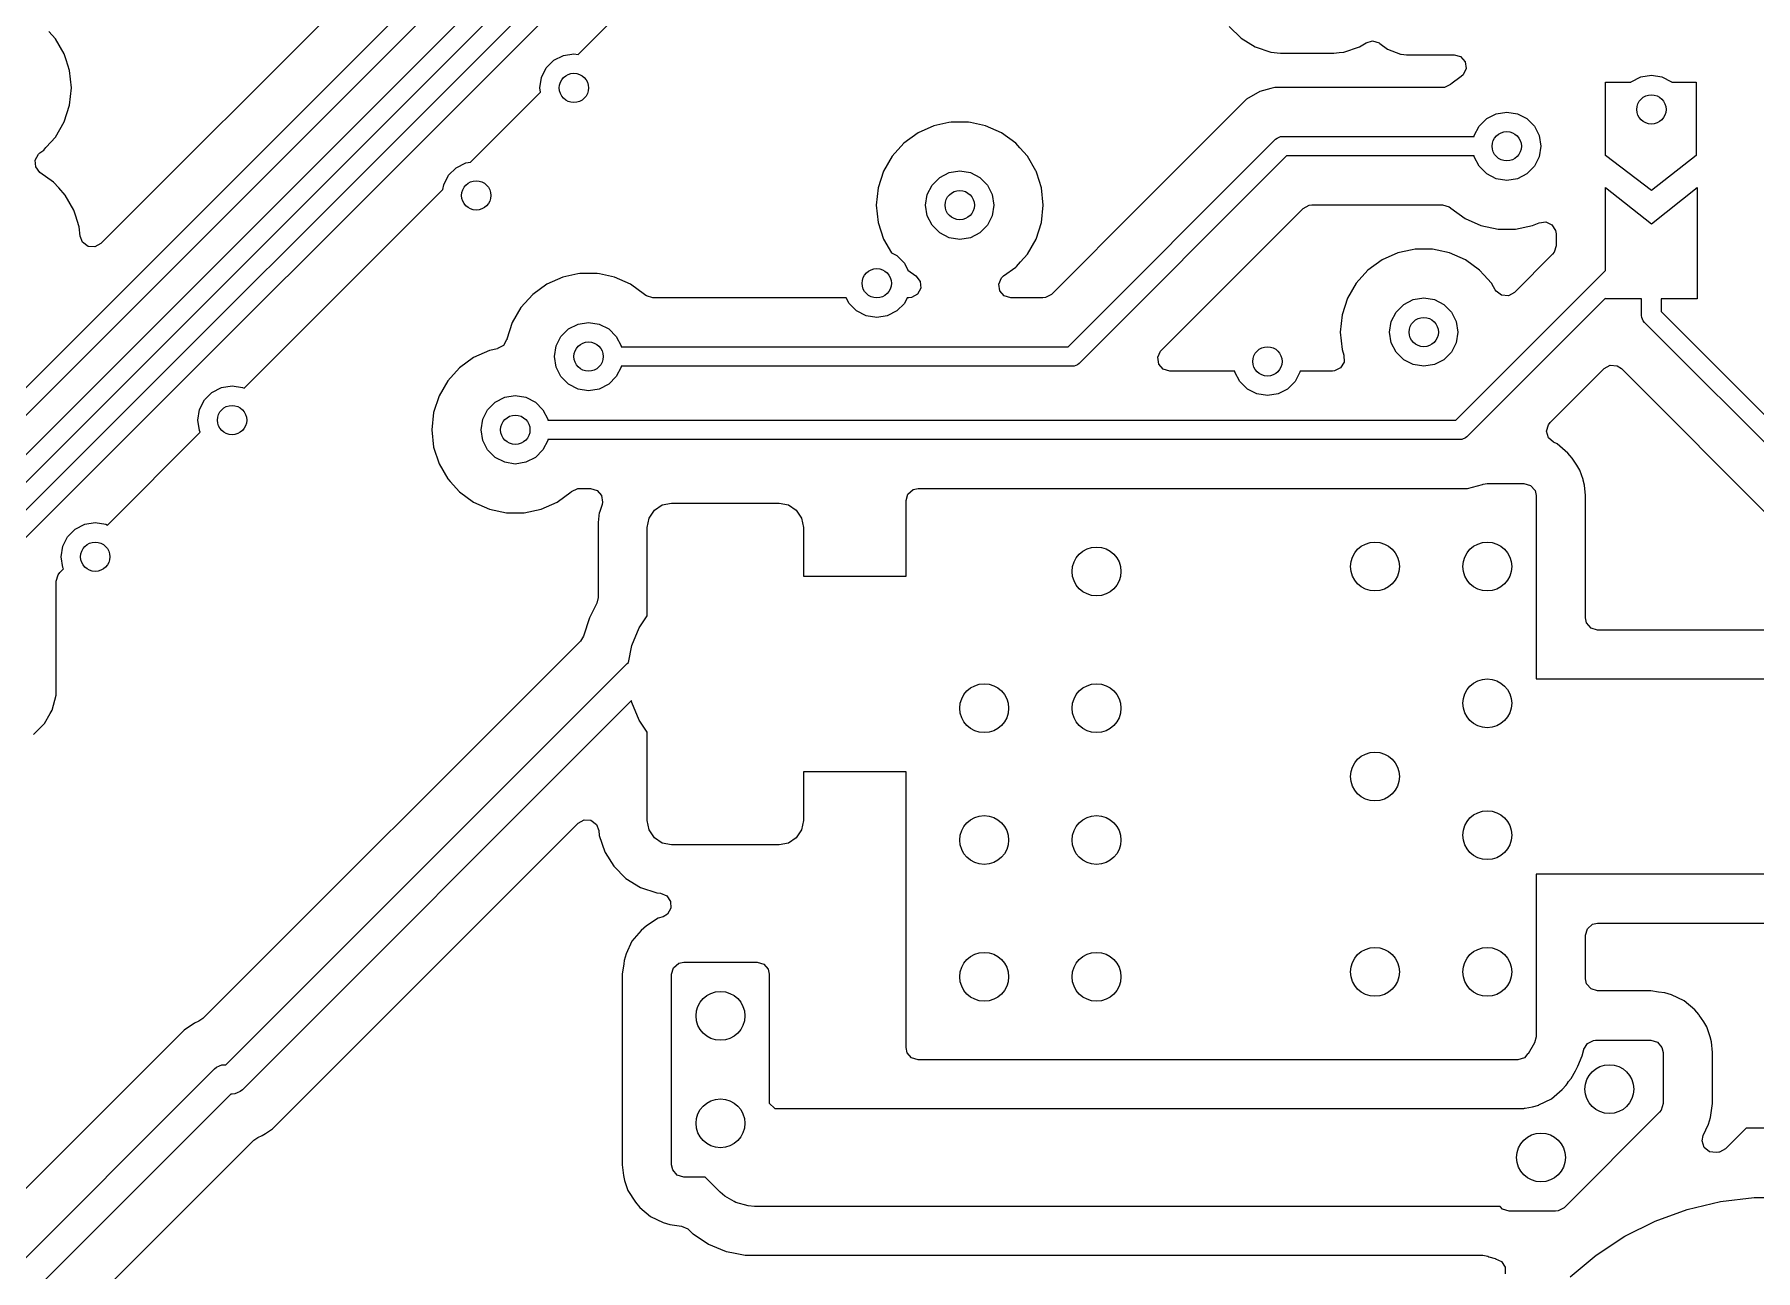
# Model space of a CAD drawing. Extents: x 70 to 224, y -154 to -54.
# Drawn here: x 113.28 to 130.9, y -141.51 to -128.85 of the extents above; entities that cross this region are included whole.
import ezdxf

# ---------------------------------------------------------------- set-up
doc = ezdxf.new("R2010")
doc.units = 0
doc.layers.add('BLACK', color=7, linetype='CONTINUOUS')

msp = doc.modelspace()

# ---------------------------------------------------------------- linework, layer by layer
at = {"layer": 'BLACK', "linetype": 'CONTINUOUS'}
for p, q in [((120.869478, -124.081286), (113.957613, -130.99315)), ((111.583578, -134.075), (121.279289, -124.379289)), ((121.391422, -124.55), (111.695711, -134.245711)), ((112.429289, -133.913603), (121.329289, -125.013604)), ((121.470711, -125.155026), (112.6, -134.025736)), ((112.829289, -134.079289), (121.72929, -125.179289)), ((121.841421, -125.35), (113, -134.191421)), ((118.842503, -129.056731), (119.55, -128.349235)), ((125.509392, -128.770306), (125.629315, -128.890229)), ((113.491859, -128.897335), (113.425192, -128.823294)), ((113.581249, -129.052164), (113.491859, -128.897335)), ((125.629315, -128.890229), (125.629319, -128.890232)), ((125.629319, -128.890232), (125.773654, -128.97926)), ((126.841057, -128.979265), (126.909262, -128.937195)), ((126.909262, -128.937195), (126.976651, -128.918754)), ((126.976651, -128.918754), (127.043315, -128.939675)), ((127.043315, -128.939675), (127.048669, -128.943467)), ((127.048669, -128.943467), (127.12807, -129.002907)), ((113.581252, -129.05217), (113.581249, -129.052164)), ((113.600585, -129.111671), (113.581252, -129.05217)), ((113.636497, -129.222197), (113.600585, -129.111671)), ((118.516844, -129.194275), (118.594275, -129.116844)), ((118.594275, -129.116844), (118.691844, -129.06713)), ((118.691844, -129.06713), (118.8, -129.05)), ((118.8, -129.05), (118.842503, -129.056731)), ((125.773654, -128.97926), (125.773657, -128.979261)), ((125.773657, -128.979261), (125.773663, -128.979265)), ((125.773663, -128.979265), (125.934652, -129.032611)), ((125.934652, -129.032611), (126.034015, -129.042762)), ((126.034015, -129.042762), (126.580704, -129.042761)), ((126.580704, -129.042761), (126.580712, -129.04276)), ((126.580712, -129.04276), (126.580715, -129.04276)), ((126.580715, -129.04276), (126.63512, -129.037202)), ((126.63512, -129.037202), (126.680068, -129.032611)), ((126.680068, -129.032611), (126.841057, -128.979265)), ((127.12807, -129.002907), (127.128077, -129.002911)), ((127.128077, -129.002911), (127.262923, -129.053205)), ((127.262923, -129.053205), (127.262922, -129.053205)), ((127.262922, -129.053205), (127.26985, -129.053949)), ((127.26985, -129.053949), (127.322533, -129.059614)), ((127.322533, -129.059614), (127.810638, -129.059613)), ((127.810638, -129.059613), (127.877675, -129.079297)), ((127.877675, -129.079297), (127.92343, -129.132101)), ((127.92343, -129.132101), (127.933374, -129.20126)), ((113.655185, -129.4), (113.636497, -129.222197)), ((118.45, -129.4), (118.46713, -129.291844)), ((118.46713, -129.291844), (118.516844, -129.194275)), ((127.883522, -129.283931), (127.777772, -129.360763)), ((127.904349, -129.264816), (127.883522, -129.283931)), ((127.933374, -129.20126), (127.904349, -129.264816)), ((129.624274, -129.336845), (129.721843, -129.287131)), ((129.721843, -129.287131), (129.829999, -129.270001)), ((129.829999, -129.270001), (129.938155, -129.287131)), ((129.938155, -129.287131), (130.035724, -129.336845)), ((113.636497, -129.577803), (113.655185, -129.4)), ((117.739682, -130.159553), (118.456731, -129.442503)), ((118.456731, -129.442503), (118.45, -129.4)), ((125.821918, -129.436717), (125.684999, -129.515766)), ((125.821923, -129.436714), (125.821918, -129.436717)), ((125.89646, -129.416742), (125.821923, -129.436714)), ((125.933728, -129.406756), (125.89646, -129.416742)), ((125.974649, -129.395791), (125.933728, -129.406755)), ((125.933728, -129.406755), (125.933728, -129.406756)), ((127.691271, -129.395791), (125.974649, -129.395791)), ((127.711253, -129.39417), (127.691271, -129.395791)), ((127.774245, -129.36394), (127.711253, -129.39417)), ((127.777772, -129.360763), (127.774245, -129.36394)), ((129.36, -130.09), (129.36, -129.34)), ((129.36, -129.34), (129.621119, -129.34)), ((129.621119, -129.34), (129.624274, -129.336845)), ((130.035724, -129.336845), (130.038879, -129.34)), ((130.038879, -129.34), (130.29, -129.34)), ((130.29, -129.34), (130.29, -130.09)), ((113.58125, -129.747835), (113.636497, -129.577803)), ((125.573187, -129.627577), (124.628568, -130.572197)), ((125.573189, -129.627575), (125.573187, -129.627577)), ((125.6236, -129.577164), (125.573189, -129.627575)), ((125.684991, -129.515772), (125.6236, -129.577164)), ((125.684999, -129.515766), (125.684991, -129.515772)), ((128.144275, -129.713135), (128.241844, -129.663421)), ((128.241844, -129.663421), (128.35, -129.646291)), ((128.35, -129.646291), (128.458156, -129.663421)), ((128.458156, -129.663421), (128.555725, -129.713135)), ((113.491859, -129.902665), (113.58125, -129.747835)), ((122.485728, -129.786672), (122.322408, -129.859387)), ((122.485733, -129.78667), (122.485728, -129.786672)), ((122.63862, -129.754174), (122.485733, -129.78667)), ((122.660609, -129.7495), (122.63862, -129.754174)), ((122.839391, -129.7495), (122.660609, -129.7495)), ((122.86138, -129.754174), (122.839391, -129.7495)), ((123.014265, -129.78667), (122.86138, -129.754174)), ((123.014267, -129.786671), (123.014265, -129.78667)), ((123.177593, -129.859388), (123.014267, -129.786671)), ((128.01713, -129.888135), (128.066844, -129.790566)), ((128.066844, -129.790566), (128.144275, -129.713135)), ((128.555725, -129.713135), (128.633156, -129.790566)), ((128.633156, -129.790566), (128.68287, -129.888135)), ((113.37223, -130.035526), (113.394648, -130.010629)), ((113.394648, -130.010629), (113.398148, -130.006741)), ((113.398148, -130.006741), (113.491859, -129.902665)), ((122.177768, -129.964475), (122.05814, -130.097336)), ((122.322408, -129.859387), (122.177768, -129.964475)), ((123.32223, -129.964474), (123.177593, -129.859388)), ((123.322231, -129.964475), (123.32223, -129.964474)), ((123.322232, -129.964476), (123.322231, -129.964475)), ((123.322235, -129.964478), (123.322232, -129.964476)), ((123.365701, -130.012753), (123.322235, -129.964478)), ((123.441859, -130.097335), (123.365701, -130.012753)), ((123.858578, -132.05), (125.982998, -129.925581)), ((125.982998, -129.925581), (125.998151, -129.913144)), ((125.998151, -129.913144), (126.012589, -129.907164)), ((126.012589, -129.907164), (126.0342, -129.898212)), ((126.0342, -129.898212), (126.053709, -129.896291)), ((126.053709, -129.896291), (128.015838, -129.896291)), ((128.015838, -129.896291), (128.01713, -129.888135)), ((128.68287, -129.888135), (128.7, -129.996291)), ((128.7, -129.996291), (128.68287, -130.104447)), ((113.285283, -130.139046), (113.317889, -130.077251)), ((113.291262, -130.208659), (113.285283, -130.139046)), ((113.333926, -130.263989), (113.291262, -130.208659)), ((113.317889, -130.077251), (113.333928, -130.063354)), ((113.333928, -130.063354), (113.37223, -130.035526)), ((117.594275, -130.216844), (117.691844, -130.16713)), ((117.691844, -130.16713), (117.739682, -130.159553)), ((122.05814, -130.097336), (121.96875, -130.252164)), ((123.528461, -130.247335), (123.441859, -130.097335)), ((126.09513, -130.096291), (123.970711, -132.220711)), ((128.015838, -130.096291), (126.09513, -130.096291)), ((128.01713, -130.104447), (128.015838, -130.096291)), ((128.066844, -130.202016), (128.01713, -130.104447)), ((128.144275, -130.279447), (128.066844, -130.202016)), ((128.633156, -130.202016), (128.555725, -130.279447)), ((128.68287, -130.104447), (128.633156, -130.202016)), ((129.83, -130.45), (129.36, -130.09)), ((130.29, -130.09), (129.83, -130.45)), ((113.47223, -130.364474), (113.333926, -130.263989)), ((113.472231, -130.364475), (113.47223, -130.364474)), ((113.472232, -130.364476), (113.472231, -130.364475)), ((113.472235, -130.364478), (113.472232, -130.364476)), ((113.525773, -130.423939), (113.472235, -130.364478)), ((117.46713, -130.391844), (117.516844, -130.294275)), ((117.516844, -130.294275), (117.594275, -130.216844)), ((121.968747, -130.25217), (121.913504, -130.422192)), ((121.96875, -130.252164), (121.968747, -130.25217)), ((122.466844, -130.394275), (122.544275, -130.316844)), ((122.544275, -130.316844), (122.641844, -130.26713)), ((122.641844, -130.26713), (122.75, -130.25)), ((122.75, -130.25), (122.858156, -130.26713)), ((122.858156, -130.26713), (122.955725, -130.316844)), ((122.955725, -130.316844), (123.033156, -130.394275)), ((123.531249, -130.252164), (123.528461, -130.247335)), ((123.531252, -130.25217), (123.531249, -130.252164)), ((123.537964, -130.272829), (123.531252, -130.25217)), ((123.586497, -130.422197), (123.537964, -130.272829)), ((128.241844, -130.329161), (128.144275, -130.279447)), ((128.35, -130.346291), (128.241844, -130.329161)), ((128.458156, -130.329161), (128.35, -130.346291)), ((128.555725, -130.279447), (128.458156, -130.329161)), ((113.591859, -130.497335), (113.525773, -130.423939)), ((113.681249, -130.652164), (113.591859, -130.497335)), ((115.424021, -132.475213), (117.459553, -130.439682)), ((117.459553, -130.439682), (117.46713, -130.391844)), ((121.913503, -130.422194), (121.894815, -130.6)), ((121.913504, -130.422192), (121.913503, -130.422194)), ((122.4, -130.6), (122.41713, -130.491844)), ((122.41713, -130.491844), (122.466844, -130.394275)), ((123.033156, -130.394275), (123.08287, -130.491844)), ((123.08287, -130.491844), (123.1, -130.6)), ((123.605185, -130.6), (123.586497, -130.422197)), ((129.36, -131.268578), (129.36, -130.42)), ((129.36, -130.42), (129.83, -130.79)), ((129.83, -130.79), (130.3, -130.42)), ((130.3, -130.42), (130.3, -131.56)), ((113.681252, -130.65217), (113.681249, -130.652164)), ((113.697496, -130.702164), (113.681252, -130.65217)), ((113.736497, -130.822197), (113.697496, -130.702164)), ((121.894815, -130.6), (121.913503, -130.777805)), ((122.41713, -130.708156), (122.4, -130.6)), ((122.466844, -130.805725), (122.41713, -130.708156)), ((123.08287, -130.708156), (123.033156, -130.805725)), ((123.1, -130.6), (123.08287, -130.708156)), ((123.586497, -130.777803), (123.605185, -130.6)), ((124.628568, -130.572197), (123.687584, -131.513181)), ((124.811416, -132.087819), (126.266125, -130.63311)), ((126.266125, -130.63311), (126.327448, -130.599625)), ((126.327448, -130.599625), (126.353806, -130.596791)), ((126.353806, -130.596791), (127.691271, -130.596791)), ((127.691271, -130.596791), (127.75831, -130.616476)), ((127.75831, -130.616476), (127.774245, -130.628642)), ((127.774245, -130.628642), (127.777766, -130.631812)), ((127.777766, -130.631812), (127.77777, -130.631817)), ((127.77777, -130.631817), (127.922407, -130.736903)), ((127.922407, -130.736903), (128.085733, -130.80962)), ((113.746611, -130.918433), (113.736497, -130.822197)), ((121.913503, -130.777805), (121.913504, -130.777807)), ((121.913504, -130.777807), (121.968747, -130.947829)), ((122.544275, -130.883156), (122.466844, -130.805725)), ((122.641844, -130.93287), (122.544275, -130.883156)), ((122.955725, -130.883156), (122.858156, -130.93287)), ((123.033156, -130.805725), (122.955725, -130.883156)), ((123.53125, -130.947835), (123.586497, -130.777803)), ((128.085733, -130.80962), (128.260609, -130.846791)), ((128.260609, -130.846791), (128.26061, -130.846791)), ((128.26061, -130.846791), (128.439389, -130.846791)), ((128.439389, -130.846791), (128.439391, -130.846791)), ((128.439391, -130.846791), (128.614267, -130.80962)), ((128.614267, -130.80962), (128.680065, -130.780324)), ((128.680065, -130.780324), (128.749314, -130.77104)), ((128.749314, -130.77104), (128.812591, -130.800668)), ((128.812591, -130.800668), (128.849804, -130.859803)), ((128.849804, -130.859803), (128.8545, -130.893604)), ((128.8545, -130.893604), (128.8545, -131.014902)), ((113.770665, -130.979779), (113.746611, -130.918433)), ((113.826598, -131.021651), (113.770665, -130.979779)), ((113.89629, -131.026635), (113.826598, -131.021651)), ((113.957613, -130.99315), (113.89629, -131.026635)), ((121.968747, -130.947829), (121.96875, -130.947835)), ((121.96875, -130.947835), (122.049906, -131.088403)), ((122.049906, -131.088403), (122.105725, -131.116844)), ((122.75, -130.95), (122.641844, -130.93287)), ((122.858156, -130.93287), (122.75, -130.95)), ((123.441859, -131.102665), (123.53125, -130.947835)), ((127.235728, -131.086672), (127.072408, -131.159387)), ((127.235733, -131.08667), (127.235728, -131.086672)), ((127.379954, -131.056015), (127.235733, -131.08667)), ((127.410609, -131.0495), (127.379954, -131.056015)), ((127.589391, -131.0495), (127.410609, -131.0495)), ((127.636594, -131.059533), (127.589391, -131.0495)), ((127.764265, -131.08667), (127.636594, -131.059533)), ((127.764267, -131.086671), (127.764265, -131.08667)), ((127.927593, -131.159388), (127.764267, -131.086671)), ((128.834815, -131.081941), (128.818181, -131.102583)), ((128.8545, -131.014902), (128.834815, -131.081941)), ((122.105725, -131.116844), (122.183156, -131.194275)), ((122.183156, -131.194275), (122.219694, -131.265986)), ((122.219694, -131.265986), (122.30117, -131.325182)), ((123.19883, -131.325182), (123.32223, -131.235526)), ((123.32223, -131.235526), (123.329181, -131.227807)), ((123.329181, -131.227807), (123.371175, -131.181167)), ((123.371175, -131.181167), (123.441859, -131.102665)), ((126.927768, -131.264475), (126.80814, -131.397336)), ((127.072408, -131.159387), (126.927768, -131.264475)), ((128.07223, -131.264474), (127.927593, -131.159388)), ((128.072231, -131.264475), (128.07223, -131.264474)), ((128.072232, -131.264476), (128.072231, -131.264475)), ((128.072235, -131.264478), (128.072232, -131.264476)), ((128.115186, -131.312181), (128.072235, -131.264478)), ((128.818181, -131.102583), (128.42749, -131.493273)), ((118.522408, -131.409387), (118.377768, -131.514475)), ((118.685728, -131.336672), (118.522408, -131.409387)), ((118.685733, -131.33667), (118.685728, -131.336672)), ((118.83862, -131.304174), (118.685733, -131.33667)), ((118.860609, -131.2995), (118.83862, -131.304174)), ((119.039391, -131.2995), (118.860609, -131.2995)), ((119.06138, -131.304174), (119.039391, -131.2995)), ((119.214265, -131.33667), (119.06138, -131.304174)), ((119.214267, -131.336671), (119.214265, -131.33667)), ((119.377593, -131.409388), (119.214267, -131.336671)), ((119.52223, -131.514474), (119.377593, -131.409388)), ((122.30117, -131.325182), (122.343835, -131.380513)), ((122.343835, -131.380513), (122.349814, -131.450126)), ((123.148978, -131.407853), (123.178003, -131.344297)), ((123.158922, -131.477011), (123.148978, -131.407853)), ((123.178003, -131.344297), (123.19883, -131.325182)), ((126.80814, -131.397336), (126.71875, -131.552164)), ((127.828578, -132.8), (129.36, -131.268578)), ((128.191859, -131.397335), (128.115186, -131.312181)), ((128.213919, -131.435544), (128.191859, -131.397335)), ((128.232422, -131.467592), (128.213919, -131.435544)), ((118.377768, -131.514475), (118.25814, -131.647336)), ((119.522233, -131.514477), (119.52223, -131.514474)), ((119.525755, -131.517649), (119.522233, -131.514477)), ((119.54169, -131.529815), (119.525755, -131.517649)), ((119.608729, -131.5495), (119.54169, -131.529815)), ((119.797486, -131.5495), (119.608729, -131.5495)), ((119.8, -131.55), (119.797486, -131.5495)), ((120.9, -131.55), (119.8, -131.55)), ((120.902514, -131.5495), (120.9, -131.55)), ((121.588196, -131.5495), (120.902514, -131.5495)), ((121.616844, -131.605725), (121.588196, -131.5495)), ((121.694275, -131.683156), (121.616844, -131.605725)), ((122.183156, -131.605725), (122.105725, -131.683156)), ((122.211804, -131.5495), (122.183156, -131.605725)), ((122.228284, -131.5495), (122.211804, -131.5495)), ((122.256369, -131.546278), (122.228284, -131.5495)), ((122.317208, -131.511921), (122.256369, -131.546278)), ((122.349814, -131.450126), (122.317208, -131.511921)), ((123.204677, -131.529815), (123.158922, -131.477011)), ((123.271716, -131.5495), (123.204677, -131.529815)), ((123.599903, -131.5495), (123.271716, -131.5495)), ((123.626261, -131.546666), (123.599903, -131.5495)), ((123.687584, -131.513181), (123.626261, -131.546666)), ((126.718747, -131.55217), (126.663504, -131.722192)), ((126.71875, -131.552164), (126.718747, -131.55217)), ((127.216844, -131.694275), (127.294275, -131.616844)), ((127.294275, -131.616844), (127.391844, -131.56713)), ((127.391844, -131.56713), (127.5, -131.55)), ((127.5, -131.55), (127.608156, -131.56713)), ((127.608156, -131.56713), (127.705725, -131.616844)), ((127.705725, -131.616844), (127.783156, -131.694275)), ((129.36, -131.551421), (127.940711, -132.970711)), ((128.240542, -131.479902), (128.232422, -131.467592)), ((128.296475, -131.521774), (128.240542, -131.479902)), ((128.366167, -131.526758), (128.296475, -131.521774)), ((128.42749, -131.493273), (128.366167, -131.526758)), ((129.36, -131.56), (129.36, -131.551421)), ((129.73, -131.56), (129.36, -131.56)), ((129.73, -131.73), (129.73, -131.56)), ((130.3, -131.56), (129.93, -131.56)), ((129.93, -131.56), (129.93, -131.688578)), ((118.25814, -131.647336), (118.16875, -131.802164)), ((121.791844, -131.73287), (121.694275, -131.683156)), ((121.9, -131.75), (121.791844, -131.73287)), ((122.008156, -131.73287), (121.9, -131.75)), ((122.105725, -131.683156), (122.008156, -131.73287)), ((126.663503, -131.722194), (126.644815, -131.9)), ((126.663504, -131.722192), (126.663503, -131.722194)), ((127.15, -131.9), (127.16713, -131.791844)), ((127.16713, -131.791844), (127.216844, -131.694275)), ((127.783156, -131.694275), (127.83287, -131.791844)), ((127.83287, -131.791844), (127.85, -131.9)), ((129.731921, -131.749509), (129.73, -131.73)), ((129.746853, -131.785557), (129.731921, -131.749509)), ((129.759289, -131.800711), (129.746853, -131.785557)), ((129.93, -131.688578), (131.641422, -133.4)), ((118.168747, -131.80217), (118.113503, -131.972196)), ((118.16875, -131.802164), (118.168747, -131.80217)), ((118.61713, -132.041844), (118.666844, -131.944275)), ((118.666844, -131.944275), (118.744275, -131.866844)), ((118.744275, -131.866844), (118.841844, -131.81713)), ((118.841844, -131.81713), (118.95, -131.8)), ((118.95, -131.8), (119.058156, -131.81713)), ((119.058156, -131.81713), (119.155725, -131.866844)), ((119.155725, -131.866844), (119.233156, -131.944275)), ((119.233156, -131.944275), (119.28287, -132.041844)), ((126.644815, -131.9), (126.663503, -132.077805)), ((127.16713, -132.008156), (127.15, -131.9)), ((127.85, -131.9), (127.83287, -132.008156)), ((131.529289, -133.570711), (129.759289, -131.800711)), ((117.935728, -132.086672), (117.772408, -132.159387)), ((117.935732, -132.086671), (117.935728, -132.086672)), ((118.017665, -132.069255), (117.935732, -132.086671)), ((118.01881, -132.069006), (118.017665, -132.069255)), ((118.079975, -132.035234), (118.01881, -132.069006)), ((118.110798, -131.97815), (118.079975, -132.035234)), ((118.111495, -131.978377), (118.110798, -131.97815)), ((118.112732, -131.974567), (118.111495, -131.978377)), ((118.113172, -131.973754), (118.112732, -131.974567)), ((118.113503, -131.972196), (118.113172, -131.973754)), ((118.6, -132.15), (118.61713, -132.041844)), ((119.28287, -132.041844), (119.284162, -132.05)), ((119.284162, -132.05), (123.858578, -132.05)), ((124.776359, -132.157853), (124.805384, -132.094297)), ((124.805384, -132.094297), (124.811416, -132.087819)), ((126.663503, -132.077805), (126.663505, -132.07781)), ((126.663505, -132.07781), (126.682796, -132.137183)), ((126.682796, -132.137183), (126.684791, -132.207024)), ((127.216844, -132.105725), (127.16713, -132.008156)), ((127.294275, -132.183156), (127.216844, -132.105725)), ((127.783156, -132.105725), (127.705725, -132.183156)), ((127.83287, -132.008156), (127.783156, -132.105725)), ((117.627768, -132.264475), (117.50814, -132.397336)), ((117.772408, -132.159387), (117.627768, -132.264475)), ((118.61713, -132.258156), (118.6, -132.15)), ((118.666844, -132.355725), (118.61713, -132.258156)), ((119.28287, -132.258156), (119.233156, -132.355725)), ((119.284162, -132.25), (119.28287, -132.258156)), ((123.9, -132.25), (119.284162, -132.25)), ((123.919509, -132.248079), (123.9, -132.25)), ((123.955557, -132.233147), (123.919509, -132.248079)), ((123.970711, -132.220711), (123.955557, -132.233147)), ((124.786303, -132.227011), (124.776359, -132.157853)), ((124.832058, -132.279815), (124.786303, -132.227011)), ((124.899097, -132.2995), (124.832058, -132.279815)), ((125.565759, -132.2995), (124.899097, -132.2995)), ((125.56713, -132.308156), (125.565759, -132.2995)), ((125.616844, -132.405725), (125.56713, -132.308156)), ((126.23287, -132.308156), (126.183156, -132.405725)), ((126.234241, -132.2995), (126.23287, -132.308156)), ((126.564865, -132.2995), (126.234241, -132.2995)), ((126.586009, -132.297684), (126.564865, -132.2995)), ((126.64871, -132.266856), (126.586009, -132.297684)), ((126.684791, -132.207024), (126.64871, -132.266856)), ((127.391844, -132.23287), (127.294275, -132.183156)), ((127.5, -132.25), (127.391844, -132.23287)), ((127.608156, -132.23287), (127.5, -132.25)), ((127.705725, -132.183156), (127.608156, -132.23287)), ((128.79248, -132.826753), (129.34732, -132.271913)), ((129.34732, -132.271913), (129.408641, -132.23843)), ((129.408641, -132.23843), (129.478333, -132.243414)), ((129.478333, -132.243414), (129.52268, -132.271915)), ((129.52268, -132.271915), (131.115139, -133.864374)), ((115.094275, -132.516844), (115.191844, -132.46713)), ((115.191844, -132.46713), (115.3, -132.45)), ((115.3, -132.45), (115.408156, -132.46713)), ((115.408156, -132.46713), (115.424021, -132.475213)), ((117.50814, -132.397336), (117.41875, -132.552164)), ((118.744275, -132.433156), (118.666844, -132.355725)), ((118.841844, -132.48287), (118.744275, -132.433156)), ((118.95, -132.5), (118.841844, -132.48287)), ((119.058156, -132.48287), (118.95, -132.5)), ((119.155725, -132.433156), (119.058156, -132.48287)), ((119.233156, -132.355725), (119.155725, -132.433156)), ((125.694275, -132.483156), (125.616844, -132.405725)), ((125.791844, -132.53287), (125.694275, -132.483156)), ((126.105725, -132.483156), (126.008156, -132.53287)), ((126.183156, -132.405725), (126.105725, -132.483156)), ((114.96713, -132.691844), (115.016844, -132.594275)), ((115.016844, -132.594275), (115.094275, -132.516844)), ((117.418747, -132.55217), (117.363504, -132.722192)), ((117.41875, -132.552164), (117.418747, -132.55217)), ((117.916844, -132.694275), (117.994275, -132.616844)), ((117.994275, -132.616844), (118.091844, -132.56713)), ((118.091844, -132.56713), (118.2, -132.55)), ((118.2, -132.55), (118.308156, -132.56713)), ((118.308156, -132.56713), (118.405725, -132.616844)), ((118.405725, -132.616844), (118.483156, -132.694275)), ((125.9, -132.55), (125.791844, -132.53287)), ((126.008156, -132.53287), (125.9, -132.55)), ((114.95, -132.8), (114.96713, -132.691844)), ((114.96713, -132.908156), (114.95, -132.8)), ((117.363503, -132.722194), (117.344815, -132.9)), ((117.363504, -132.722192), (117.363503, -132.722194)), ((117.85, -132.9), (117.86713, -132.791844)), ((117.86713, -132.791844), (117.916844, -132.694275)), ((118.483156, -132.694275), (118.53287, -132.791844)), ((118.53287, -132.791844), (118.534162, -132.8)), ((118.534162, -132.8), (127.828578, -132.8)), ((128.756166, -132.914427), (128.775851, -132.847388)), ((128.775851, -132.847388), (128.79248, -132.826753)), ((114.024021, -133.875213), (114.975213, -132.924021)), ((114.975213, -132.924021), (114.96713, -132.908156)), ((117.344815, -132.9), (117.363503, -133.077805)), ((117.86713, -133.008156), (117.85, -132.9)), ((117.916844, -133.105725), (117.86713, -133.008156)), ((118.53287, -133.008156), (118.483156, -133.105725)), ((118.534162, -133), (118.53287, -133.008156)), ((127.87, -133), (118.534162, -133)), ((127.889509, -132.998079), (127.87, -133)), ((127.925557, -132.983147), (127.889509, -132.998079)), ((127.940711, -132.970711), (127.925557, -132.983147)), ((128.77585, -132.981467), (128.756166, -132.914427)), ((128.828653, -133.027223), (128.77585, -132.981467)), ((128.866333, -133.044431), (128.828653, -133.027223)), ((117.363503, -133.077805), (117.363504, -133.077807)), ((117.363504, -133.077807), (117.418747, -133.247829)), ((117.994275, -133.183156), (117.916844, -133.105725)), ((118.091844, -133.23287), (117.994275, -133.183156)), ((118.405725, -133.183156), (118.308156, -133.23287)), ((118.483156, -133.105725), (118.405725, -133.183156)), ((128.866334, -133.044432), (128.866333, -133.044431)), ((128.866336, -133.044433), (128.866334, -133.044432)), ((128.97507, -133.138653), (128.866336, -133.044433)), ((128.975072, -133.138656), (128.97507, -133.138653)), ((128.975076, -133.138659), (128.975072, -133.138656)), ((128.995551, -133.162289), (128.975076, -133.138659)), ((129.020825, -133.191457), (128.995551, -133.162289)), ((129.066772, -133.262951), (129.020825, -133.191457)), ((117.418747, -133.247829), (117.41875, -133.247835)), ((117.41875, -133.247835), (117.508141, -133.402665)), ((118.2, -133.25), (118.091844, -133.23287)), ((118.308156, -133.23287), (118.2, -133.25)), ((129.098613, -133.312496), (129.066772, -133.262951)), ((129.098616, -133.312502), (129.098613, -133.312496)), ((129.130162, -133.407283), (129.098616, -133.312502)), ((117.508141, -133.402665), (117.532587, -133.429815)), ((117.532587, -133.429815), (117.627764, -133.535521)), ((117.627764, -133.535521), (117.627767, -133.535523)), ((117.627767, -133.535523), (117.62777, -133.535526)), ((117.62777, -133.535526), (117.772407, -133.640612)), ((118.627593, -133.640612), (118.77223, -133.535526)), ((118.77223, -133.535526), (118.772238, -133.535517)), ((118.772238, -133.535517), (118.775755, -133.532351)), ((118.775755, -133.532351), (118.838747, -133.502121)), ((118.838747, -133.502121), (118.858729, -133.5005)), ((118.858729, -133.5005), (118.970031, -133.5005)), ((118.970031, -133.5005), (119.03707, -133.520185)), ((119.03707, -133.520185), (119.082825, -133.572989)), ((122.2, -133.6245), (122.219685, -133.557461)), ((122.219685, -133.557461), (122.272489, -133.511706)), ((122.272489, -133.511706), (122.324, -133.5005)), ((122.324, -133.5005), (127.783331, -133.5005)), ((127.783331, -133.5005), (127.783347, -133.500501)), ((127.783347, -133.500501), (127.790943, -133.500501)), ((127.790943, -133.500501), (127.949054, -133.500501)), ((127.949054, -133.500501), (127.949057, -133.500501)), ((127.949057, -133.500501), (128.101785, -133.459577)), ((128.101785, -133.459577), (128.101792, -133.459572)), ((128.101792, -133.459572), (128.102116, -133.45944)), ((128.102116, -133.45944), (128.102811, -133.459301)), ((128.102811, -133.459301), (128.109636, -133.457473)), ((128.109636, -133.457473), (128.109755, -133.45792)), ((128.109755, -133.45792), (128.149571, -133.45)), ((128.149571, -133.45), (128.526, -133.45)), ((128.526, -133.45), (128.593039, -133.469685)), ((128.593039, -133.469685), (128.638794, -133.522489)), ((128.638794, -133.522489), (128.65, -133.574)), ((129.132741, -133.415033), (129.130162, -133.407283)), ((129.143947, -133.466544), (129.132741, -133.415033)), ((129.1555, -133.574), (129.143947, -133.466544)), ((117.772407, -133.640612), (117.935733, -133.713329)), ((117.935733, -133.713329), (118.110609, -133.7505)), ((118.289391, -133.7505), (118.464267, -133.713329)), ((118.464267, -133.713329), (118.627593, -133.640612)), ((119.087739, -133.663492), (119.060138, -133.746788)), ((119.082825, -133.572989), (119.092769, -133.642147)), ((119.092769, -133.642147), (119.087739, -133.663492)), ((119.56903, -133.804329), (119.623223, -133.723223)), ((119.623223, -133.723223), (119.704329, -133.66903)), ((119.704329, -133.66903), (119.8, -133.65)), ((119.8, -133.65), (120.9, -133.65)), ((120.9, -133.65), (120.995671, -133.66903)), ((120.995671, -133.66903), (121.076777, -133.723223)), ((121.076777, -133.723223), (121.13097, -133.804329)), ((122.2, -134.4), (122.2, -133.6245)), ((128.65, -133.574), (128.65, -135.45)), ((129.1555, -133.57401), (129.1555, -133.574)), ((129.1555, -134.8255), (129.1555, -133.57401)), ((113.694275, -133.916844), (113.791844, -133.86713)), ((113.791844, -133.86713), (113.9, -133.85)), ((113.9, -133.85), (114.008156, -133.86713)), ((114.008156, -133.86713), (114.024021, -133.875213)), ((118.110609, -133.7505), (118.11061, -133.7505)), ((118.11061, -133.7505), (118.289389, -133.7505)), ((118.289389, -133.7505), (118.289391, -133.7505)), ((119.06, -133.747206), (119.0495, -133.849983)), ((119.0495, -133.849983), (119.0495, -134.617468)), ((119.060138, -133.746788), (119.06, -133.747206)), ((119.55, -133.9), (119.56903, -133.804329)), ((119.55, -134.806), (119.55, -133.9)), ((121.13097, -133.804329), (121.15, -133.9)), ((121.15, -133.9), (121.15, -134.4)), ((113.56713, -134.091844), (113.616844, -133.994275)), ((113.616844, -133.994275), (113.694275, -133.916844)), ((113.55, -134.2), (113.56713, -134.091844)), ((113.56713, -134.308156), (113.55, -134.2)), ((113.5005, -134.450097), (113.520185, -134.383058)), ((113.520185, -134.383058), (113.536819, -134.362416)), ((113.536819, -134.362416), (113.575213, -134.324021)), ((113.575213, -134.324021), (113.56713, -134.308156)), ((121.15, -134.4), (122.2, -134.4)), ((113.5005, -135.459693), (113.5005, -134.450097)), ((119.035985, -134.673763), (118.959433, -134.824003)), ((119.0495, -134.617468), (119.035985, -134.673763)), ((118.959433, -134.824003), (118.898064, -135.012876)), ((119.39306, -135.109715), (119.468079, -134.928603)), ((119.468079, -134.928603), (119.55, -134.806)), ((129.166706, -134.877011), (129.1555, -134.8255)), ((129.212461, -134.929815), (129.166706, -134.877011)), ((129.2795, -134.9495), (129.212461, -134.929815)), ((134.677687, -134.9495), (129.2795, -134.9495)), ((118.867814, -135.062238), (115.001993, -138.928059)), ((118.898064, -135.012876), (118.867814, -135.062238)), ((119.358851, -135.28169), (119.39306, -135.109715)), ((115.237868, -139.4), (119.343934, -135.293934)), ((119.343934, -135.293934), (119.358851, -135.28169)), ((113.5005, -135.617808), (113.5005, -135.459693)), ((128.65, -135.45), (135.71967, -135.45)), ((113.459577, -135.770535), (113.5005, -135.617808)), ((113.38052, -135.907466), (113.439393, -135.805494)), ((113.439393, -135.805494), (113.459577, -135.770535)), ((119.38954, -135.672591), (115.406066, -139.656066)), ((119.39306, -135.690285), (119.38954, -135.672591)), ((119.468079, -135.871397), (119.39306, -135.690285)), ((113.268716, -136.01927), (113.38052, -135.907466)), ((119.55, -135.993999), (119.468079, -135.871397)), ((119.55, -136.9), (119.55, -135.993999)), ((122.2, -136.4), (121.15, -136.4)), ((121.15, -136.4), (121.15, -136.9)), ((122.2, -139.2255), (122.2, -136.4)), ((118.843705, -136.926239), (118.905026, -136.892756)), ((118.905026, -136.892756), (118.974718, -136.89774)), ((118.974718, -136.89774), (119.030651, -136.939612)), ((119.56903, -136.995671), (119.55, -136.9)), ((121.15, -136.9), (121.13097, -136.995671)), ((115.714669, -140.055277), (118.843705, -136.926239)), ((119.030651, -136.939612), (119.054742, -137.001319)), ((119.054742, -137.001319), (119.060001, -137.052797)), ((119.060001, -137.052797), (119.060001, -137.052799)), ((119.060001, -137.052799), (119.115185, -137.219331)), ((119.623223, -137.076777), (119.56903, -136.995671)), ((119.704329, -137.13097), (119.623223, -137.076777)), ((121.076777, -137.076777), (120.995671, -137.13097)), ((121.13097, -136.995671), (121.076777, -137.076777)), ((119.115185, -137.219331), (119.115187, -137.219336)), ((119.115187, -137.219336), (119.12, -137.227139)), ((119.12, -137.227139), (119.207288, -137.368656)), ((119.8, -137.15), (119.704329, -137.13097)), ((120.9, -137.15), (119.8, -137.15)), ((120.995671, -137.13097), (120.9, -137.15)), ((119.207288, -137.368656), (119.331344, -137.492712)), ((119.331344, -137.492712), (119.480666, -137.584814)), ((119.480666, -137.584814), (119.647203, -137.639999)), ((136.3, -137.45), (128.65, -137.45)), ((128.65, -137.45), (128.65, -139.114811)), ((119.647203, -137.639999), (119.685423, -137.643903)), ((119.685423, -137.643903), (119.750114, -137.670298)), ((119.750114, -137.670298), (119.790266, -137.727478)), ((119.790266, -137.727478), (119.79313, -137.797289)), ((119.662496, -137.901386), (119.541462, -137.979171)), ((119.662498, -137.901385), (119.662496, -137.901386)), ((119.711982, -137.884915), (119.662498, -137.901385)), ((119.757797, -137.857566), (119.711982, -137.884915)), ((119.79313, -137.797289), (119.757797, -137.857566)), ((129.175185, -138.007461), (129.227989, -137.961706)), ((129.227989, -137.961706), (129.2795, -137.9505)), ((129.2795, -137.9505), (156.768097, -137.9505)), ((119.39443, -138.133668), (119.334664, -138.264534)), ((119.394433, -138.133664), (119.39443, -138.133668)), ((119.488659, -138.024923), (119.394433, -138.133664)), ((119.541451, -137.979179), (119.488659, -138.024923)), ((119.541462, -137.979171), (119.541451, -137.979179)), ((129.1555, -138.0745), (129.175185, -138.007461)), ((129.1555, -138.5205), (129.1555, -138.0745)), ((119.334664, -138.264534), (119.314976, -138.331582)), ((119.309949, -138.366549), (119.2945, -138.474)), ((119.2945, -138.474), (119.2945, -140.426)), ((119.314976, -138.331582), (119.309949, -138.366549)), ((119.8, -138.474), (119.819685, -138.406961)), ((119.8, -140.426), (119.8, -138.474)), ((119.819685, -138.406961), (119.872489, -138.361206)), ((119.872489, -138.361206), (119.924, -138.35)), ((119.924, -138.35), (120.676, -138.35)), ((120.676, -138.35), (120.743039, -138.369685)), ((120.743039, -138.369685), (120.788794, -138.422489)), ((120.788794, -138.422489), (120.8, -138.474)), ((120.8, -138.474), (120.8, -139.792893)), ((129.166706, -138.572011), (129.1555, -138.5205)), ((129.212461, -138.624815), (129.166706, -138.572011)), ((129.2795, -138.6445), (129.212461, -138.624815)), ((129.826, -138.6445), (129.2795, -138.6445)), ((129.904059, -138.655723), (129.826, -138.6445)), ((129.968417, -138.664976), (129.904059, -138.655723)), ((129.968422, -138.664977), (129.968417, -138.664976)), ((130.035459, -138.684662), (129.96842, -138.664977)), ((129.96842, -138.664977), (129.968422, -138.664977)), ((130.03546, -138.684662), (130.035459, -138.684662)), ((130.035465, -138.684664), (130.03546, -138.684662)), ((130.166331, -138.74443), (130.035465, -138.684664)), ((130.166333, -138.744431), (130.166331, -138.74443)), ((130.166336, -138.744433), (130.166333, -138.744431)), ((130.27507, -138.838653), (130.166336, -138.744433)), ((130.275072, -138.838656), (130.27507, -138.838653)), ((130.275076, -138.838659), (130.275072, -138.838656)), ((130.316644, -138.886632), (130.275076, -138.838659)), ((114.916872, -138.973535), (114.810326, -139.044726)), ((114.961768, -138.954938), (114.916872, -138.973535)), ((115.001993, -138.928059), (114.961768, -138.954938)), ((130.320825, -138.891457), (130.316644, -138.886632)), ((130.366194, -138.962052), (130.320825, -138.891457)), ((130.398613, -139.012496), (130.366194, -138.962052)), ((130.398616, -139.012502), (130.398613, -139.012496)), ((130.432555, -139.114474), (130.398616, -139.012502)), ((114.810326, -139.044726), (112.776643, -141.078409)), ((128.633387, -139.176811), (128.569571, -139.287344)), ((128.65, -139.114811), (128.633387, -139.176811)), ((129.139277, -139.241905), (129.175643, -139.182245)), ((129.175643, -139.182245), (129.23849, -139.151717)), ((129.23849, -139.151717), (129.259052, -139.15)), ((129.259052, -139.15), (129.826, -139.15)), ((129.826, -139.15), (129.893039, -139.169685)), ((129.893039, -139.169685), (129.938794, -139.222489)), ((130.432741, -139.115033), (130.432555, -139.114474)), ((130.443947, -139.166544), (130.432741, -139.115033)), ((130.4555, -139.274), (130.443947, -139.166544)), ((122.211206, -139.277011), (122.2, -139.2255)), ((122.256961, -139.329815), (122.211206, -139.277011)), ((122.324, -139.3495), (122.256961, -139.329815)), ((128.462115, -139.3495), (122.324, -139.3495)), ((128.463598, -139.349491), (128.462115, -139.3495)), ((128.530397, -139.329006), (128.463598, -139.349491)), ((128.566925, -139.285816), (128.530397, -139.329006)), ((128.569571, -139.287344), (128.566925, -139.285816)), ((129.07784, -139.413438), (129.121662, -139.307645)), ((129.121662, -139.307645), (129.138275, -139.245645)), ((129.138275, -139.245643), (129.139277, -139.241905)), ((129.138275, -139.245645), (129.138275, -139.245643)), ((129.938794, -139.222489), (129.95, -139.274)), ((129.95, -139.274), (129.95, -139.798638)), ((130.4555, -139.798638), (130.4555, -139.274)), ((111.277437, -143.28543), (115.118934, -139.443934)), ((115.118934, -139.443934), (115.141665, -139.425279)), ((115.141665, -139.425279), (115.173339, -139.412159)), ((115.173339, -139.412159), (115.195736, -139.402882)), ((115.195736, -139.402882), (115.225, -139.4)), ((115.225, -139.4), (115.237868, -139.4)), ((128.982829, -139.571269), (129.007347, -139.540093)), ((129.007347, -139.540093), (129.052035, -139.462689)), ((129.052035, -139.462689), (129.076393, -139.414886)), ((129.076393, -139.414886), (129.07784, -139.413438)), ((115.287132, -139.7), (111.425, -143.562132)), ((115.3, -139.7), (115.287132, -139.7)), ((115.329264, -139.697118), (115.3, -139.7)), ((115.351661, -139.68784), (115.329264, -139.697118)), ((115.383335, -139.674721), (115.351661, -139.68784)), ((115.406066, -139.656066), (115.383335, -139.674721)), ((128.808764, -139.750956), (128.916365, -139.655439)), ((128.916365, -139.655439), (128.916371, -139.655431)), ((128.916371, -139.655431), (128.917777, -139.653991)), ((128.917777, -139.653991), (128.918405, -139.653192)), ((128.918405, -139.653192), (128.918407, -139.653191)), ((128.918407, -139.653191), (128.918895, -139.652568)), ((128.918895, -139.652568), (128.921695, -139.649134)), ((128.921695, -139.649134), (128.952893, -139.612249)), ((128.952892, -139.612248), (128.970412, -139.591534)), ((128.952893, -139.612249), (128.952892, -139.612248)), ((128.970412, -139.591534), (128.97077, -139.589793)), ((128.97077, -139.589793), (128.982829, -139.571269)), ((120.8, -139.792893), (120.857107, -139.85)), ((120.857107, -139.85), (128.523993, -139.85)), ((128.523993, -139.85), (128.532461, -139.845376)), ((128.532461, -139.845376), (128.539684, -139.844027)), ((128.539684, -139.844027), (128.611805, -139.832776)), ((128.611805, -139.832776), (128.677554, -139.812612)), ((128.677554, -139.812612), (128.67847, -139.812342)), ((128.67847, -139.812342), (128.678602, -139.812292)), ((128.678602, -139.812292), (128.678604, -139.81229)), ((128.678604, -139.81229), (128.678611, -139.812289)), ((128.678611, -139.812289), (128.808764, -139.750956)), ((129.913681, -139.886319), (128.936319, -140.863681)), ((129.930315, -139.865677), (129.913681, -139.886319)), ((129.95, -139.798638), (129.930315, -139.865677)), ((130.435024, -139.941054), (130.4555, -139.798638)), ((115.640966, -140.104523), (115.714669, -140.055277)), ((130.361364, -140.12628), (130.415338, -140.008097)), ((130.415338, -140.008097), (130.435023, -139.941058)), ((130.435023, -139.941058), (130.435024, -139.941054)), ((130.8, -140.05), (130.630244, -140.219755)), ((135.888631, -140.05), (130.8, -140.05)), ((111.961814, -143.733131), (115.523007, -140.171937)), ((115.523007, -140.171937), (115.563229, -140.145061)), ((115.563229, -140.145061), (115.608127, -140.126465)), ((115.608127, -140.126465), (115.640966, -140.104523)), ((130.350171, -140.179562), (130.361364, -140.12628)), ((130.370811, -140.246313), (130.350171, -140.179562)), ((130.424264, -140.291309), (130.370811, -140.246313)), ((130.630244, -140.219755), (130.588797, -140.261202)), ((119.2945, -140.426), (119.294501, -140.426009)), ((119.294501, -140.426009), (119.306052, -140.53345)), ((119.811206, -140.477511), (119.8, -140.426)), ((130.493557, -140.300263), (130.424264, -140.291309)), ((130.520515, -140.295993), (130.493557, -140.300263)), ((130.527474, -140.294686), (130.520515, -140.295993)), ((130.588797, -140.261202), (130.527474, -140.294686)), ((119.306052, -140.53345), (119.306054, -140.533462)), ((119.306054, -140.533462), (119.31726, -140.584972)), ((119.31726, -140.584972), (119.351383, -140.687497)), ((119.856961, -140.530315), (119.811206, -140.477511)), ((119.924, -140.55), (119.856961, -140.530315)), ((120.142893, -140.55), (119.924, -140.55)), ((120.296447, -140.703554), (120.142893, -140.55)), ((119.351383, -140.687497), (119.351386, -140.687503)), ((119.351386, -140.687503), (119.429171, -140.808537)), ((120.345603, -140.746661), (120.296447, -140.703554)), ((120.345619, -140.746677), (120.345603, -140.746661)), ((120.438977, -140.800577), (120.345619, -140.746677)), ((130.537055, -140.800577), (130.883566, -140.760076)), ((130.883566, -140.760076), (131.232434, -140.760076)), ((119.429171, -140.808537), (119.429179, -140.808548)), ((119.429179, -140.808548), (119.474923, -140.86134)), ((119.474923, -140.86134), (119.474926, -140.861343)), ((119.474926, -140.861343), (119.47493, -140.861347)), ((119.47493, -140.861347), (119.583664, -140.955567)), ((119.583664, -140.955567), (119.583667, -140.955568)), ((119.583667, -140.955568), (119.583668, -140.955569)), ((119.583668, -140.955569), (119.648516, -140.985185)), ((120.458658, -140.81194), (120.438977, -140.800577)), ((120.584737, -140.845723), (120.458658, -140.81194)), ((120.584752, -140.845723), (120.584737, -140.845723)), ((120.65, -140.85), (120.584752, -140.845723)), ((128.280693, -140.85), (120.65, -140.85)), ((128.306961, -140.880315), (128.280693, -140.85)), ((128.374, -140.9), (128.306961, -140.880315)), ((128.848638, -140.9), (128.374, -140.9)), ((128.874996, -140.897166), (128.848638, -140.9)), ((128.936319, -140.863681), (128.874996, -140.897166)), ((129.869761, -141.000352), (130.19759, -140.881031)), ((130.19759, -140.881031), (130.537055, -140.800577)), ((119.648516, -140.985185), (119.714541, -141.015338)), ((119.714541, -141.015338), (119.78158, -141.035023)), ((119.78158, -141.035023), (119.781584, -141.035024)), ((119.781584, -141.035024), (119.90251, -141.05241)), ((119.90251, -141.05241), (119.966066, -141.081435)), ((119.966066, -141.081435), (119.972545, -141.087467)), ((119.972545, -141.087467), (120.012214, -141.127136)), ((120.012214, -141.127136), (120.012217, -141.127138)), ((120.012217, -141.127138), (120.012219, -141.12714)), ((120.012219, -141.12714), (120.019068, -141.131716)), ((120.019068, -141.131716), (120.019071, -141.131718)), ((120.019071, -141.131718), (120.019072, -141.131719)), ((120.019072, -141.131719), (120.176079, -141.236628)), ((129.558, -141.156924), (129.869761, -141.000352)), ((120.176079, -141.236628), (120.176092, -141.236635)), ((120.176092, -141.236635), (120.300717, -141.288256)), ((120.300717, -141.288256), (120.300718, -141.288256)), ((120.300718, -141.288256), (120.358164, -141.312051)), ((129.266524, -141.34863), (129.558, -141.156924)), ((120.358164, -141.312051), (120.416386, -141.323632)), ((120.416386, -141.323632), (120.450154, -141.330349)), ((120.450154, -141.330349), (120.551456, -141.3505)), ((120.551456, -141.3505), (120.551459, -141.3505)), ((120.551459, -141.3505), (120.55146, -141.3505)), ((120.55146, -141.3505), (120.74854, -141.3505)), ((120.74854, -141.3505), (128.105076, -141.3505)), ((128.105076, -141.3505), (128.156589, -141.361706)), ((128.156589, -141.361706), (128.164541, -141.365338)), ((128.164541, -141.365338), (128.23158, -141.385023)), ((128.23158, -141.385023), (128.231584, -141.385024)), ((128.231584, -141.385024), (128.231587, -141.385024)), ((128.231587, -141.385024), (128.234694, -141.385635)), ((128.234694, -141.385635), (128.234546, -141.386384)), ((128.234546, -141.386384), (128.295116, -141.414042)), ((128.295116, -141.414042), (128.332893, -141.472818)), ((128.332893, -141.472818), (128.332897, -141.542688)), ((128.999275, -141.572879), (129.266524, -141.34863))]:
    msp.add_line(p, q, dxfattribs=at)
at = {"layer": 'BLACK'}
for centre, radius in [((118.8, -129.4), 0.15), ((129.829999, -129.620001), 0.15), ((128.35, -129.996291), 0.15), ((117.8, -130.5), 0.15), ((122.75, -130.6), 0.15), ((121.9, -131.4), 0.15), ((127.5, -131.9), 0.15), ((118.95, -132.15), 0.15), ((125.9, -132.2), 0.15), ((115.3, -132.8), 0.15), ((118.2, -132.9), 0.15), ((113.9, -134.2), 0.15), ((127, -134.3), 0.25), ((128.15, -134.3), 0.25), ((124.15, -134.35), 0.25), ((128.15, -135.7), 0.25), ((123, -135.75), 0.25), ((124.15, -135.75), 0.25), ((127, -136.45), 0.25), ((123, -137.1), 0.25), ((124.15, -137.1), 0.25), ((128.15, -137.05), 0.25), ((123, -138.5), 0.25), ((124.15, -138.5), 0.25), ((127, -138.45), 0.25), ((128.15, -138.45), 0.25), ((120.3, -138.9), 0.25), ((129.4, -139.65), 0.25), ((120.3, -140), 0.25), ((128.7, -140.35), 0.25)]:
    msp.add_circle(centre, radius, dxfattribs=at)

doc.saveas('drawing.dxf')
